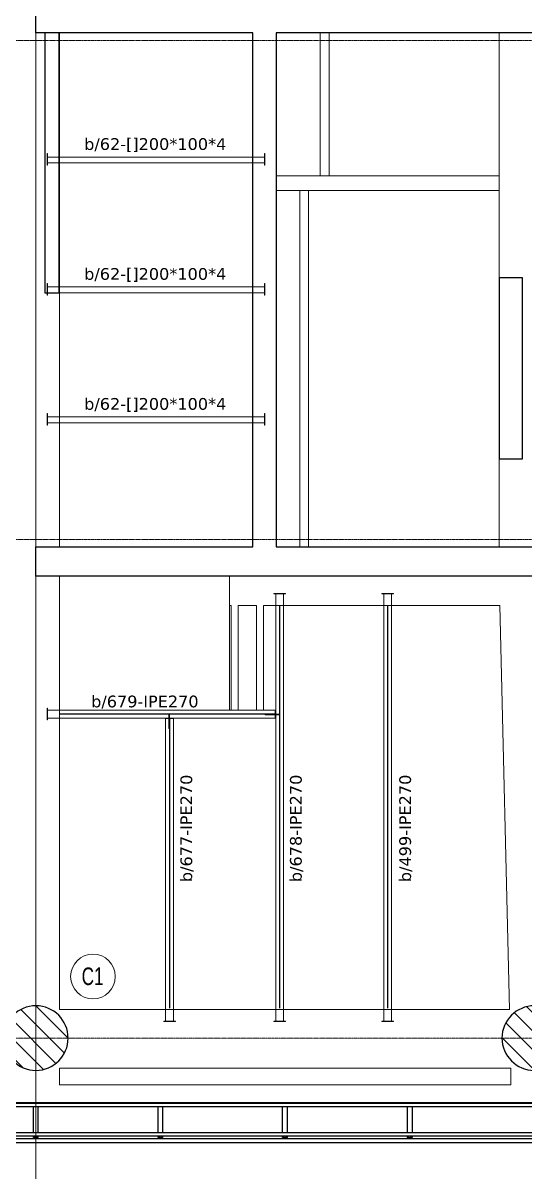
# Model space of a CAD drawing. Header units: millimetres. Extents: x -900 to 75397, y -21218 to 30654.
# Drawn here: x 11737 to 20300, y -2299 to 17300 of the extents above; entities that cross this region are included whole.
import ezdxf
from ezdxf.enums import TextEntityAlignment as Align

# ---------------------------------------------------------------- set-up
doc = ezdxf.new("R2010")
doc.units = ezdxf.units.MM
doc.header["$LTSCALE"] = 0.9
doc.linetypes.add('Grid Line', pattern=[3.33375, 1.905, -0.47625, 0.47625, -0.47625])
for name, color, linetype, lineweight in [('0-3', 250, 'Continuous', 5), ('A_ALMA', 255, 'Continuous', 5), ('E_COLUMNAS', 1, 'Continuous', 18), ('E_COLUMNAS-3', 1, 'Continuous', 35), ('E_COLUMNAS-4', 1, 'Continuous', 25), ('E_EJES-1', 8, 'Grid Line', 9), ('E_MUROS-1', 2, 'Continuous', 25), ('E_TEXTO', 3, 'Continuous', 9), ('E_VIGAS', 5, 'Continuous', 9), ('E_VIGAS-1', 5, 'Continuous', 25), ('E_VIGAS-2', 1, 'Continuous', 25), ('P-PLATINA', 6, 'Continuous', 15), ('VIGAS_HCB', 253, 'Continuous', 15)]:
    doc.layers.add(name, color=color, linetype=linetype, lineweight=lineweight)
doc.styles.add('Arial Narrow', font='', dxfattribs={"width": 0.85, "height": 0.3})
doc.styles.add('VERDANA', font='verdana.ttf')
doc.styles.get('Arial Narrow').set_extended_font_data('Arial Narrow')

# ---------------------------------------------------------------- blocks, each defined once
blk = doc.blocks.new('EST_SFM_VIGA-METALICA-SECCION-C - EST_SFM_VIGA-METALICA-UPN100-1527742-PLANTA DE PISO 14 N_E_ _56_55m')
at = {"layer": 'E_VIGAS-2'}
for p, q in [((34.044, 0.018), (-34.827, 0.018)), ((-34.827, -0.032), (34.044, -0.032))]:
    blk.add_line(p, q, dxfattribs=at)
blk = doc.blocks.new('EST_SFM_VIGA-METALICA-SECCION-C - EST_SFM_VIGA-METALICA-UPN100-1527772-PLANTA DE PISO 14 N_E_ _56_55m')
at = {"layer": 'E_VIGAS-2'}
for p, q in [((34.942, 0.032), (-34.929, 0.032)), ((-34.929, -0.018), (34.942, -0.018))]:
    blk.add_line(p, q, dxfattribs=at)
blk = doc.blocks.new('DCTIB_CNI_EST_MOD-1A-FAC_0001_rvt-2-PLANTA DE PISO 14 N_E_ _56_55m')
at = {"layer": 'E_VIGAS-1'}
for p, q in [((-65.703, 139.567), (-65.621, 139.567)), ((-65.703, 139.545), (-65.703, 139.567)), ((-65.621, 139.545), (-65.621, 139.567)), ((-63.578, 139.567), (-63.496, 139.567)), ((-63.578, 139.545), (-63.578, 139.567)), ((-63.496, 139.545), (-63.496, 139.567)), ((-61.453, 139.567), (-61.371, 139.567)), ((-61.453, 139.545), (-61.453, 139.567)), ((-61.371, 139.545), (-61.371, 139.567)), ((-59.328, 139.567), (-59.246, 139.567)), ((-59.328, 139.567), (-59.328, 139.545)), ((-59.246, 139.567), (-59.246, 139.545)), ((-65.703, 139.045), (-65.703, 139.495)), ((-65.621, 139.045), (-65.621, 139.495)), ((-63.578, 139.045), (-63.578, 139.495)), ((-63.496, 139.045), (-63.496, 139.495)), ((-61.453, 139.045), (-61.453, 139.495)), ((-61.371, 139.045), (-61.371, 139.495)), ((-59.328, 139.495), (-59.328, 139.045)), ((-59.246, 139.495), (-59.246, 139.045)), ((-65.703, 138.967), (-65.703, 138.995)), ((-65.703, 138.966), (-65.703, 138.967)), ((-65.703, 138.967), (-65.621, 138.967)), ((-65.675, 138.966), (-65.703, 138.966)), ((-65.665, 138.961), (-65.665, 138.966)), ((-65.665, 138.947), (-65.665, 138.961)), ((-65.66, 138.966), (-65.66, 138.961)), ((-65.66, 138.961), (-65.66, 138.947)), ((-65.621, 138.966), (-65.649, 138.966)), ((-65.621, 138.967), (-65.621, 138.995)), ((-65.621, 138.967), (-65.621, 138.966)), ((-63.578, 138.967), (-63.578, 138.995)), ((-63.578, 138.966), (-63.578, 138.967)), ((-63.578, 138.967), (-63.496, 138.967)), ((-63.55, 138.966), (-63.578, 138.966)), ((-63.54, 138.961), (-63.54, 138.966)), ((-63.54, 138.947), (-63.54, 138.961)), ((-63.535, 138.966), (-63.535, 138.961)), ((-63.535, 138.961), (-63.535, 138.947)), ((-63.496, 138.966), (-63.524, 138.966)), ((-63.496, 138.967), (-63.496, 138.995)), ((-63.496, 138.967), (-63.496, 138.966)), ((-61.453, 138.967), (-61.453, 138.995)), ((-61.453, 138.966), (-61.453, 138.967)), ((-61.453, 138.967), (-61.371, 138.967)), ((-61.425, 138.966), (-61.453, 138.966)), ((-61.415, 138.961), (-61.415, 138.966)), ((-61.415, 138.947), (-61.415, 138.961)), ((-61.41, 138.966), (-61.41, 138.961)), ((-61.41, 138.961), (-61.41, 138.947)), ((-61.371, 138.966), (-61.399, 138.966)), ((-61.371, 138.967), (-61.371, 138.995)), ((-61.371, 138.967), (-61.371, 138.966)), ((-59.328, 138.995), (-59.328, 138.967)), ((-59.328, 138.967), (-59.246, 138.967)), ((-59.328, 138.966), (-59.328, 138.967)), ((-59.3, 138.966), (-59.328, 138.966)), ((-59.29, 138.961), (-59.29, 138.966)), ((-59.29, 138.947), (-59.29, 138.961)), ((-59.285, 138.966), (-59.285, 138.961)), ((-59.285, 138.961), (-59.285, 138.947)), ((-59.246, 138.966), (-59.274, 138.966)), ((-59.246, 138.995), (-59.246, 138.967)), ((-59.246, 138.967), (-59.246, 138.966)), ((-70.353, 138.882), (-9.971, 138.882)), ((-9.977, 138.947), (-70.348, 138.947))]:
    blk.add_line(p, q, dxfattribs=at)
for points, knots in [([(-65.675, 138.966), (-65.674, 138.966), (-65.673, 138.966), (-65.67, 138.966), (-65.668, 138.965), (-65.666, 138.964), (-65.665, 138.963), (-65.665, 138.962), (-65.665, 138.961)], [0, 0, 0, 0, 0.142857, 0.285714, 0.428571, 0.571429, 0.785714, 1, 1, 1, 1]), ([(-65.665, 138.961), (-65.665, 138.962), (-65.665, 138.963), (-65.667, 138.965), (-65.668, 138.965), (-65.67, 138.966), (-65.671, 138.966), (-65.672, 138.966), (-65.674, 138.966), (-65.675, 138.966)], [0, 0, 0, 0, 0.285714, 0.428571, 0.571429, 0.678571, 0.732143, 0.785714, 1, 1, 1, 1]), ([(-65.649, 138.966), (-65.65, 138.966), (-65.651, 138.966), (-65.654, 138.966), (-65.656, 138.965), (-65.658, 138.964), (-65.659, 138.963), (-65.66, 138.962), (-65.66, 138.961)], [0, 0, 0, 0, 0.142857, 0.285714, 0.428571, 0.571429, 0.785714, 1, 1, 1, 1]), ([(-65.66, 138.961), (-65.66, 138.962), (-65.659, 138.963), (-65.658, 138.965), (-65.656, 138.965), (-65.655, 138.966), (-65.654, 138.966), (-65.652, 138.966), (-65.65, 138.966), (-65.649, 138.966)], [0, 0, 0, 0, 0.285714, 0.428571, 0.571429, 0.678571, 0.732143, 0.785714, 1, 1, 1, 1]), ([(-63.55, 138.966), (-63.549, 138.966), (-63.548, 138.966), (-63.545, 138.966), (-63.543, 138.965), (-63.541, 138.964), (-63.54, 138.963), (-63.54, 138.962), (-63.54, 138.961)], [0, 0, 0, 0, 0.142857, 0.285714, 0.428571, 0.571429, 0.785714, 1, 1, 1, 1]), ([(-63.54, 138.961), (-63.54, 138.962), (-63.54, 138.963), (-63.542, 138.965), (-63.543, 138.965), (-63.545, 138.966), (-63.546, 138.966), (-63.547, 138.966), (-63.549, 138.966), (-63.55, 138.966)], [0, 0, 0, 0, 0.285714, 0.428571, 0.571429, 0.678571, 0.732143, 0.785714, 1, 1, 1, 1]), ([(-63.524, 138.966), (-63.525, 138.966), (-63.526, 138.966), (-63.529, 138.966), (-63.531, 138.965), (-63.533, 138.964), (-63.534, 138.963), (-63.535, 138.962), (-63.535, 138.961)], [0, 0, 0, 0, 0.142857, 0.285714, 0.428571, 0.571429, 0.785714, 1, 1, 1, 1]), ([(-63.535, 138.961), (-63.535, 138.962), (-63.534, 138.963), (-63.533, 138.965), (-63.531, 138.965), (-63.53, 138.966), (-63.529, 138.966), (-63.527, 138.966), (-63.525, 138.966), (-63.524, 138.966)], [0, 0, 0, 0, 0.285714, 0.428571, 0.571429, 0.678571, 0.732143, 0.785714, 1, 1, 1, 1]), ([(-61.425, 138.966), (-61.424, 138.966), (-61.423, 138.966), (-61.42, 138.966), (-61.418, 138.965), (-61.416, 138.964), (-61.415, 138.963), (-61.415, 138.962), (-61.415, 138.961)], [0, 0, 0, 0, 0.142857, 0.285714, 0.428571, 0.571429, 0.785714, 1, 1, 1, 1]), ([(-61.415, 138.961), (-61.415, 138.962), (-61.415, 138.963), (-61.417, 138.965), (-61.418, 138.965), (-61.42, 138.966), (-61.421, 138.966), (-61.422, 138.966), (-61.424, 138.966), (-61.425, 138.966)], [0, 0, 0, 0, 0.285714, 0.428571, 0.571429, 0.678571, 0.732143, 0.785714, 1, 1, 1, 1]), ([(-61.399, 138.966), (-61.4, 138.966), (-61.401, 138.966), (-61.404, 138.966), (-61.406, 138.965), (-61.408, 138.964), (-61.409, 138.963), (-61.41, 138.962), (-61.41, 138.961)], [0, 0, 0, 0, 0.142857, 0.285714, 0.428571, 0.571429, 0.785714, 1, 1, 1, 1]), ([(-61.41, 138.961), (-61.41, 138.962), (-61.409, 138.963), (-61.408, 138.965), (-61.406, 138.965), (-61.405, 138.966), (-61.404, 138.966), (-61.402, 138.966), (-61.4, 138.966), (-61.399, 138.966)], [0, 0, 0, 0, 0.285714, 0.428571, 0.571429, 0.678571, 0.732143, 0.785714, 1, 1, 1, 1]), ([(-59.29, 138.961), (-59.29, 138.962), (-59.29, 138.963), (-59.292, 138.965), (-59.293, 138.965), (-59.295, 138.966), (-59.296, 138.966), (-59.297, 138.966), (-59.299, 138.966), (-59.3, 138.966)], [0, 0, 0, 0, 0.285714, 0.428571, 0.571429, 0.678571, 0.732143, 0.785714, 1, 1, 1, 1]), ([(-59.3, 138.966), (-59.299, 138.966), (-59.298, 138.966), (-59.295, 138.966), (-59.293, 138.965), (-59.291, 138.964), (-59.29, 138.963), (-59.29, 138.962), (-59.29, 138.961)], [0, 0, 0, 0, 0.142857, 0.285714, 0.428571, 0.571429, 0.785714, 1, 1, 1, 1]), ([(-59.285, 138.961), (-59.285, 138.962), (-59.284, 138.963), (-59.283, 138.965), (-59.281, 138.965), (-59.28, 138.966), (-59.279, 138.966), (-59.277, 138.966), (-59.275, 138.966), (-59.274, 138.966)], [0, 0, 0, 0, 0.285714, 0.428571, 0.571429, 0.678571, 0.732143, 0.785714, 1, 1, 1, 1]), ([(-59.274, 138.966), (-59.275, 138.966), (-59.276, 138.966), (-59.279, 138.966), (-59.281, 138.965), (-59.283, 138.964), (-59.284, 138.963), (-59.285, 138.962), (-59.285, 138.961)], [0, 0, 0, 0, 0.142857, 0.285714, 0.428571, 0.571429, 0.785714, 1, 1, 1, 1])]:
    blk.add_open_spline(points, degree=3, knots=knots, dxfattribs=at)
for name, p in [('EST_SFM_VIGA-METALICA-SECCION-C - EST_SFM_VIGA-METALICA-UPN100-1527742-PLANTA DE PISO 14 N_E_ _56_55m', (-39.77, 139.527)), ('EST_SFM_VIGA-METALICA-SECCION-C - EST_SFM_VIGA-METALICA-UPN100-1527772-PLANTA DE PISO 14 N_E_ _56_55m', (-40.169, 139.013))]:
    blk.add_blockref(name, p, dxfattribs=at)
blk = doc.blocks.new('EST_SCM_COLUMNA-SECCION-CIRCULAR - EST_SCM_COLUMNA-CONCRETO-CIRCULAR_Ø_110cm-1246216-PLANTA DE PISO 14 N_E_ _56_55m')
at = {"layer": 'E_COLUMNAS'}
h = blk.add_hatch(dxfattribs=at)
h.set_pattern_fill('FP_6', color=256, style=0, pattern_type=2)
h.set_pattern_definition([(135, (65.662, -140.662), (-0.15909903, -0.15909903), [])])
h.paths.add_polyline_path([(0.041, -0.548), (0.122, -0.536), (0.201, -0.512), (0.275, -0.476), (0.343, -0.43), (0.403, -0.374), (0.454, -0.31), (0.496, -0.239), (0.526, -0.162), (0.544, -0.082), (0.55, 0), (0.544, 0.082), (0.526, 0.162), (0.496, 0.239), (0.454, 0.31), (0.403, 0.374), (0.343, 0.43), (0.271, 0.478), (0.201, 0.512), (0.122, 0.536), (0.041, 0.548), (-0.041, 0.548), (-0.122, 0.536), (-0.201, 0.512), (-0.275, 0.476), (-0.343, 0.43), (-0.403, 0.374), (-0.454, 0.31), (-0.496, 0.239), (-0.526, 0.162), (-0.544, 0.082), (-0.55, 0), (-0.544, -0.082), (-0.526, -0.162), (-0.496, -0.239), (-0.454, -0.31), (-0.403, -0.374), (-0.343, -0.43), (-0.275, -0.476), (-0.201, -0.512), (-0.122, -0.536), (-0.041, -0.548)])
at = {"layer": 'E_COLUMNAS-4'}
for start, end in [(360, 180), (180, 360)]:
    blk.add_arc((0, 0), 0.55, start, end, dxfattribs=at)
blk = doc.blocks.new('EST_SCM_COLUMNA-SECCION-CIRCULAR - EST_SCM_COLUMNA-CONCRETO-CIRCULAR_Ø_110cm-V38-PLANTA DE PISO 14 N_E_ _56_55m')
at = {"layer": 'E_COLUMNAS'}
h = blk.add_hatch(dxfattribs=at)
h.set_pattern_fill('FP_8', color=256, style=0, pattern_type=2)
h.set_pattern_definition([(135, (57.162, -140.662), (-0.15909903, -0.15909903), [])])
h.paths.add_polyline_path([(-0.041, -0.548), (0.041, -0.548), (0.122, -0.536), (0.201, -0.512), (0.275, -0.476), (0.343, -0.43), (0.403, -0.374), (0.454, -0.31), (0.496, -0.239), (0.526, -0.162), (0.544, -0.082), (0.55, 0), (0.544, 0.082), (0.526, 0.162), (0.496, 0.239), (0.454, 0.31), (0.403, 0.374), (0.343, 0.43), (0.271, 0.478), (0.201, 0.512), (0.122, 0.536), (0.041, 0.548), (-0.041, 0.548), (-0.122, 0.536), (-0.201, 0.512), (-0.275, 0.476), (-0.343, 0.43), (-0.403, 0.374), (-0.454, 0.31), (-0.496, 0.239), (-0.526, 0.162), (-0.544, 0.082), (-0.55, 0), (-0.544, -0.082), (-0.526, -0.162), (-0.496, -0.239), (-0.454, -0.31), (-0.403, -0.374), (-0.343, -0.43), (-0.275, -0.476), (-0.201, -0.512), (-0.122, -0.536), (-0.06, -0.546)])
at = {"layer": 'E_COLUMNAS-4'}
for start, end in [(360, 180), (180, 360)]:
    blk.add_arc((0, 0), 0.55, start, end, dxfattribs=at)
blk = doc.blocks.new('CNI_TAG COLUMNAS CONCRETO MARCA - CNI_COLUMNA CONCRETO-582370-PLANTA DE PISO 14 N_E_ _56_55m')
at = {"layer": 'E_TEXTO'}
for start, end in [(360, 180), (180, 360)]:
    blk.add_arc((0.00026, -0.00015), 0.00254, start, end, dxfattribs=at)

msp = doc.modelspace()

# ---------------------------------------------------------------- linework, layer by layer
at = {"layer": 'A_ALMA'}
for p, q in [((16111.8, 510), (16111.8, 7360.1)), ((16118.4, 510), (16118.4, 7360.1)), ((17954.1, 510), (17954.1, 7360.1)), ((17960.7, 510), (17960.7, 7360.1)), ((12370.1, 5525.9), (16034.9, 5525.9)), ((12370.1, 5519.3), (16034.9, 5519.3)), ((14234.1, 510), (14234.1, 5445.1)), ((14234.1, 510), (14234.1, 5442.3)), ((14240.7, 510), (14240.7, 5445.1)), ((14240.7, 510), (14240.7, 5442.3))]:
    msp.add_line(p, q, dxfattribs=at)
at = {"layer": 'E_EJES-1'}
for p, q in [((11957.4, -4386.1), (11957.4, 29754.4)), ((11957.4, -4505.6), (11957.4, 29714.8)), ((0, 17000), (74491, 17000)), ((0, 8500), (74491, 8500)), ((0, 0), (74491, 0))]:
    msp.add_line(p, q, dxfattribs=at)
at = {"layer": 'E_MUROS-1'}
for points in [[(20457.5, 17630.2), (20457.5, 17130.2), (16057.5, 17130.2), (16057.5, 8370.2), (20457.6, 8370.2), (20457.6, 7870.2), (11957.6, 7870.2), (11957.6, 8370.2), (15657.5, 8370.2), (15657.5, 17130.2), (11957.5, 17130.2), (11957.5, 17630.2)], [(12107.4, 17130.1), (12107.4, 12700.1), (12357.4, 12700.1), (12357.4, 17130.1)], [(20257.6, 9872.5), (20257.6, 12956.6), (19857.6, 12956.6), (19857.6, 9872.5)]]:
    msp.add_lwpolyline(points, close=True, dxfattribs=at)
at = {"layer": 'E_VIGAS', "color": 30, "true_color": 0xf26722}
for p, q in [((16057.5, 14697.8), (19857.5, 14697.9)), ((19857.5, 14447.9), (16057.5, 14447.8))]:
    msp.add_line(p, q, dxfattribs=at)
msp.add_lwpolyline([(9558.4, 26595.9), (9558.5, -1095.9), (65358.6, -1095.8), (65358.6, 26595.9)], close=True, dxfattribs=at)
for points in [[(12358.4, 8370.2), (12358.4, 17130.2)], [(16957.5, 17127.8), (16957.5, 14697.8), (16807.5, 14697.8), (16807.5, 17127.8)], [(19858.6, 8370.2), (19858.6, 8370.2), (19858.6, 17130.2), (19858.6, 17130.2)], [(16457.5, 8367.8), (16457.4, 14447.8), (16607.4, 14447.8), (16607.5, 8367.8)], [(12358.4, 7870.2), (12358.4, 5590.1), (15257.4, 5590.1), (15258.4, 7370.2), (15258.4, 7870.2)], [(12358.4, 490.1), (12358.4, 5590.1), (12358.4, 490.1), (15972.4, 490.1), (20038.1, 490.1), (19872.8, 7370.2), (19872.8, 7370.2), (15842.4, 7370.1), (15842.4, 5590.1)], [(15288.9, 5590.1), (15288.9, 7370.1), (15258.4, 7370.1)], [(15722.3, 7370.1), (15407.4, 7370.1), (15407.4, 5590.1), (15722.4, 5590.1), (15722.4, 7370.1)], [(20058.4, -795.9), (20058.4, -509.9), (12358.4, -509.9), (12358.4, -795.9), (20058.4, -795.9)]]:
    msp.add_lwpolyline(points, dxfattribs=at)
at = {"layer": 'P-PLATINA'}
for points in [[(14224.1, 5275.3), (14234.1, 5275.3), (14234.1, 5519.3), (14224.1, 5519.3)], [(14224.1, 5519.3), (14234.1, 5519.3), (14234.1, 5275.3), (14224.1, 5275.3)], [(16111.8, 5519.3), (16111.8, 5509.3), (15867.8, 5509.3), (15867.8, 5519.3)]]:
    msp.add_lwpolyline(points, close=True, dxfattribs=at)
at = {"layer": 'VIGAS_HCB'}
for points in [[(12157.6, 15075.2), (12157.6, 14875.2), (12151.6, 14875.2), (12151.6, 15075.2)], [(15857.5, 14915.2), (12367.6, 14915.2), (12157.6, 14915.2), (12157.6, 15015.2), (15857.5, 15015.2)], [(15857.5, 15075.2), (15857.5, 14875.2), (15863.5, 14875.2), (15863.5, 15075.2)], [(12157.6, 12861.8), (12157.6, 12661.8), (12151.6, 12661.8), (12151.6, 12861.8)], [(15857.5, 12701.8), (12367.6, 12701.8), (12157.6, 12701.8), (12157.6, 12801.8), (15857.5, 12801.8)], [(15857.5, 12861.8), (15857.5, 12661.8), (15863.5, 12661.8), (15863.5, 12861.8)], [(12157.6, 10646.8), (12157.6, 10446.8), (12151.6, 10446.8), (12151.6, 10646.8)], [(15857.5, 10486.8), (12367.6, 10486.8), (12157.6, 10486.8), (12157.6, 10586.8), (15857.5, 10586.8)], [(15857.5, 10646.8), (15857.5, 10446.8), (15863.5, 10446.8), (15863.5, 10646.8)], [(16047.6, 7570.1), (16182.6, 7570.1), (16182.6, 290.1), (16047.6, 290.1)], [(17889.9, 7570.1), (18024.9, 7570.1), (18024.9, 290.1), (17889.9, 290.1)], [(12158.4, 5622.6), (12158.4, 5422.6), (12152.4, 5422.6), (12152.4, 5622.6)], [(12158.4, 5455.1), (16037.6, 5455.1), (16037.6, 5590.1), (12158.4, 5590.1)], [(14169.9, 5445.1), (14304.9, 5445.1), (14304.9, 290.1), (14169.9, 290.1)]]:
    msp.add_lwpolyline(points, close=True, dxfattribs=at)
at = {"layer": 'VIGAS_HCB', "color": 8}
for points in [[(16215.1, 7576.1), (16015.1, 7576.1), (16015.1, 7570.1), (16215.1, 7570.1)], [(18057.4, 7576.1), (17857.4, 7576.1), (17857.4, 7570.1), (18057.4, 7570.1)], [(14337.4, 290.1), (14137.4, 290.1), (14137.4, 284.1), (14337.4, 284.1)], [(16215.1, 290.1), (16015.1, 290.1), (16015.1, 284.1), (16215.1, 284.1)], [(18057.4, 290.1), (17857.4, 290.1), (17857.4, 284.1), (18057.4, 284.1)]]:
    msp.add_lwpolyline(points, close=True, dxfattribs=at)

# ---------------------------------------------------------------- block references
at = {"layer": '0-3', "xscale": 1000.000000000014, "yscale": 1000.000000000014, "zscale": 1000.000000000014}
msp.add_blockref('DCTIB_CNI_EST_MOD-1A-FAC_0001_rvt-2-PLANTA DE PISO 14 N_E_ _56_55m', (77619.5, -140662.4), dxfattribs=at)
at = {"layer": 'E_COLUMNAS-3', "xscale": 1000.000000000014, "yscale": 1000.000000000014, "zscale": 1000.000000000014}
for name, p in [('EST_SCM_COLUMNA-SECCION-CIRCULAR - EST_SCM_COLUMNA-CONCRETO-CIRCULAR_Ø_110cm-1246216-PLANTA DE PISO 14 N_E_ _56_55m', (11957.4, 0)), ('EST_SCM_COLUMNA-SECCION-CIRCULAR - EST_SCM_COLUMNA-CONCRETO-CIRCULAR_Ø_110cm-V38-PLANTA DE PISO 14 N_E_ _56_55m', (20457.4, 0))]:
    msp.add_blockref(name, p, dxfattribs=at)
at = {"layer": 'E_TEXTO', "xscale": 150000.0000000019, "yscale": 150000.0000000019, "zscale": 150000.0000000019}
msp.add_blockref('CNI_TAG COLUMNAS CONCRETO MARCA - CNI_COLUMNA CONCRETO-582370-PLANTA DE PISO 14 N_E_ _56_55m', (12892.5, 1072.2), dxfattribs=at)

# ---------------------------------------------------------------- texts
at = {"layer": 'E_TEXTO', "style": 'VERDANA'}
for p in [(13993.3, 15136.9), (13993.3, 12923.5), (13993.3, 10708.5)]:
    msp.add_text('b/62-[]200*100*4', height=200, dxfattribs=at).set_placement(p, align=Align.CENTER)
at = {"layer": 'E_TEXTO', "attachment_point": 1}
for s, insert, char_height, width, style in [('b/679-IPE270', (12900, 5837.1), 200, 1206.139, 'VERDANA'), ('C1', (12738.2, 1203.5), 300, 459.968, 'Arial Narrow')]:
    msp.add_mtext(s, dxfattribs=dict(at, insert=insert, char_height=char_height, width=width, style=style))
at = {"layer": 'E_TEXTO', "char_height": 200, "width": 1206.139, "attachment_point": 1, "rotation": 90, "style": 'VERDANA'}
for s, insert in [('b/677-IPE270', (14423, 2657.4)), ('b/678-IPE270', (16291.4, 2657.4)), ('b/499-IPE270', (18155.8, 2657.4))]:
    msp.add_mtext(s, dxfattribs=dict(at, insert=insert))

doc.saveas('drawing.dxf')
